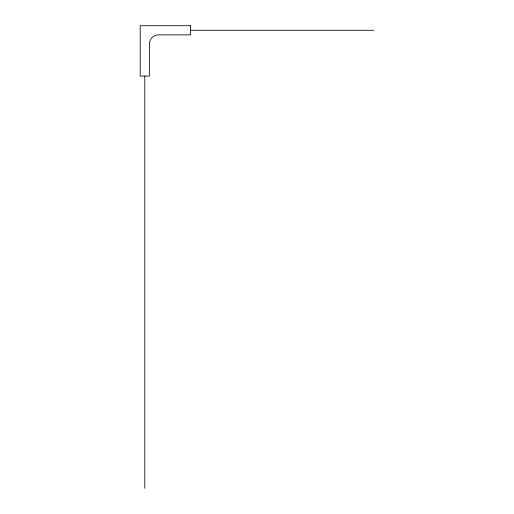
<?xml version="1.0" encoding="UTF-8"?>
<svg xmlns="http://www.w3.org/2000/svg" width="514" height="514" viewBox="0 0 514 514"><rect width="100%" height="100%" fill="white"/><g stroke="black" fill="none" stroke-linecap="round" stroke-linejoin="round"><path stroke-width="0.77" d="M190.585 30.281L373.794 30.281M144.787 76.085L144.787 488.3M190.585 25.7L140.206 25.7L140.206 76.085L149.368 76.085L149.368 44.018A9.162 9.162 0 0 1 158.524 34.862L190.585 34.862L190.585 25.7"/></g></svg>
